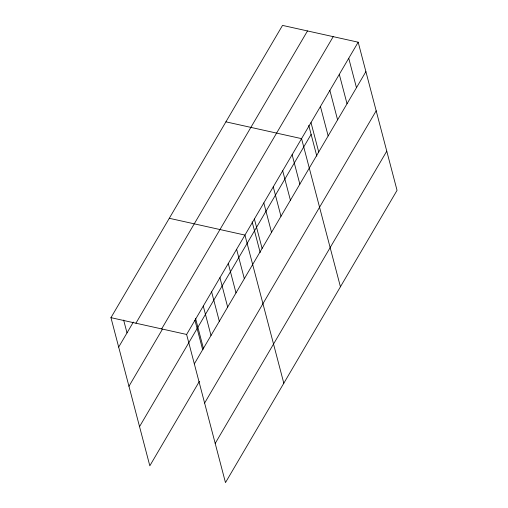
<?xml version="1.0" encoding="UTF-8"?>
<svg xmlns="http://www.w3.org/2000/svg" width="508" height="508" viewBox="0 0 508 508"><rect width="100%" height="100%" fill="white"/><g stroke="black" fill="none" stroke-linecap="round" stroke-linejoin="round"><path stroke-width="0.76" d="M199.422 381.311L149.822 465.804L110.954 317.659L282.524 25.4L358.178 42.196L397.046 190.341L225.476 482.6L186.614 334.455L358.178 42.196M118.675 347.085L133.356 322.078M135.922 323.202L307.492 30.944M161.646 328.911L333.216 36.652M128.949 386.264L162.287 329.482M139.541 426.631L311.112 134.372M194.329 363.88L365.9 71.622M204.61 403.06L376.18 110.801M215.201 443.421L386.766 151.162M225.908 121.844L301.561 138.64L340.43 286.785M169.285 218.288L244.945 235.083L283.813 383.235M110.954 317.659L186.614 334.455M348.742 58.268L356.464 87.7M339.306 74.346L347.028 103.772M329.87 90.418L337.591 119.844M320.434 106.489L328.155 135.922M310.998 122.568L318.719 151.994M308.756 125.4L316.821 156.134M292.125 154.711L299.847 184.144M282.689 170.79L290.411 200.216M273.253 186.861L280.975 216.294M263.817 202.94L271.539 232.366M254.381 219.011L262.103 248.437M252.139 221.844L260.204 252.578M236.614 249.282L244.329 278.708M228.276 263.474L235.998 292.906M219.945 277.673L227.667 307.099M211.614 291.865L219.329 321.297M203.276 306.064L210.998 335.49M195.523 318.287L203.587 349.028M194.945 320.256L202.667 349.688M123.641 320.065L127.006 332.892"/></g></svg>
